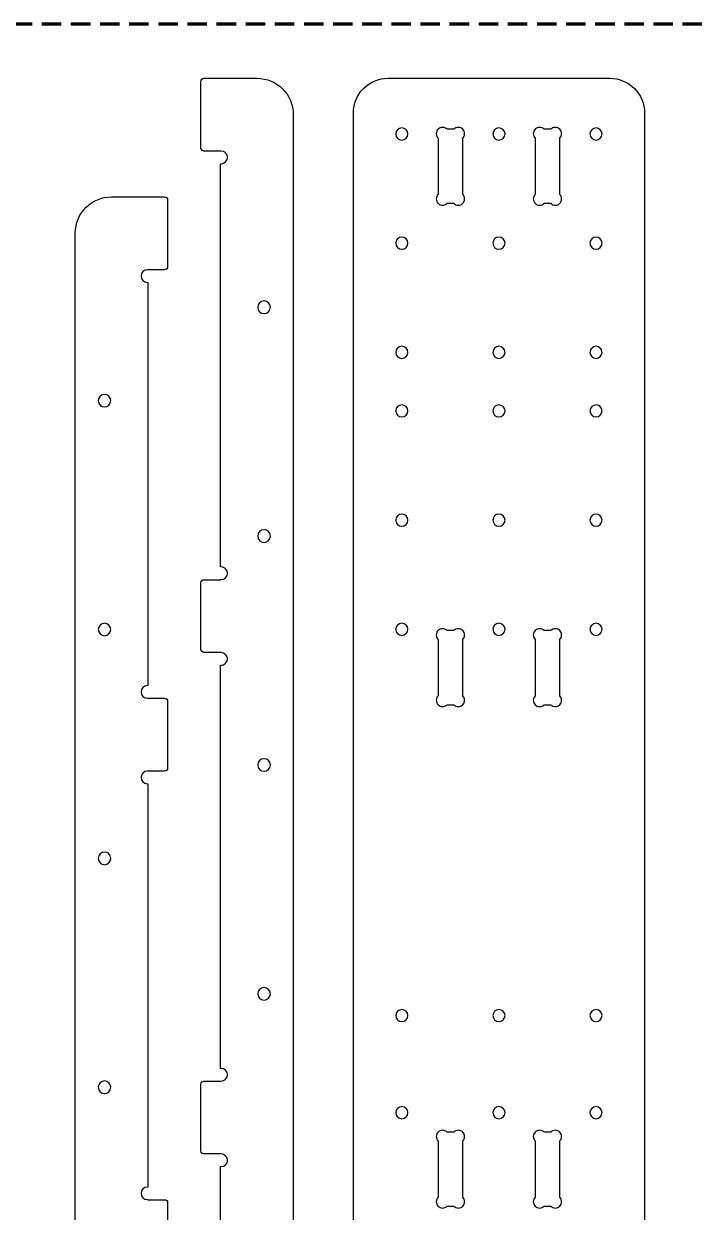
# Model space of a CAD drawing. Header units: inches. Extents: x 96.7 to 192.7, y 150 to 198.
# Drawn here: x 137.17 to 150.99, y 173.46 to 197.96 of the extents above; entities that cross this region are included whole.
import ezdxf

# ---------------------------------------------------------------- set-up
doc = ezdxf.new("R2010")
doc.units = ezdxf.units.IN
doc.header["$MEASUREMENT"] = 0
doc.linetypes.add('AI-Linetype-1', pattern=[0.6, 0.4, -0.2])
doc.layers.add('Layer 1', color=7, linetype='Continuous')

msp = doc.modelspace()

# ---------------------------------------------------------------- linework, layer by layer
at = {"layer": 'Layer 1', "color": 1, "linetype": 'AI-Linetype-1', "lineweight": 120}
msp.add_lwpolyline([(96.747, 197.955), (192.745, 197.955), (192.745, 149.957), (96.747, 149.957), (96.747, 197.955)], dxfattribs=at)
at = {"layer": 'Layer 1', "color": 7, "lineweight": 25}
for points, knots in [([(140.886, 196.832), (140.851, 196.832), (140.823, 196.804), (140.823, 196.77), (140.823, 196.77), (140.823, 195.395), (140.823, 195.395), (140.823, 195.36), (140.851, 195.332), (140.886, 195.332), (140.886, 195.332), (141.228, 195.332), (141.228, 195.332), (141.228, 195.332), (141.228, 195.331), (141.228, 195.331), (141.228, 195.331), (141.241, 195.331), (141.241, 195.331), (141.313, 195.331), (141.371, 195.273), (141.371, 195.201), (141.371, 195.129), (141.313, 195.071), (141.241, 195.071), (141.241, 195.071), (141.228, 195.071), (141.228, 195.071), (141.228, 195.071), (141.228, 186.761), (141.228, 186.761), (141.228, 186.761), (141.241, 186.761), (141.241, 186.761), (141.313, 186.761), (141.371, 186.703), (141.371, 186.631), (141.371, 186.559), (141.313, 186.501), (141.241, 186.501), (141.241, 186.501), (141.228, 186.501), (141.228, 186.501), (141.228, 186.501), (141.228, 186.499), (141.228, 186.499), (141.228, 186.499), (140.886, 186.499), (140.886, 186.499), (140.851, 186.499), (140.823, 186.472), (140.823, 186.437), (140.823, 186.437), (140.823, 185.062), (140.823, 185.062), (140.823, 185.027), (140.851, 184.999), (140.886, 184.999), (140.886, 184.999), (141.228, 184.999), (141.228, 184.999), (141.228, 184.999), (141.228, 184.998), (141.228, 184.998), (141.228, 184.998), (141.241, 184.998), (141.241, 184.998), (141.313, 184.998), (141.371, 184.94), (141.371, 184.868), (141.371, 184.796), (141.313, 184.738), (141.241, 184.738), (141.241, 184.738), (141.228, 184.738), (141.228, 184.738), (141.228, 184.738), (141.228, 176.428), (141.228, 176.428), (141.228, 176.428), (141.241, 176.428), (141.241, 176.428), (141.313, 176.428), (141.371, 176.37), (141.371, 176.298), (141.371, 176.226), (141.313, 176.168), (141.241, 176.168), (141.241, 176.168), (141.228, 176.168), (141.228, 176.168), (141.228, 176.168), (141.228, 176.167), (141.228, 176.167), (141.228, 176.167), (140.886, 176.167), (140.886, 176.167), (140.851, 176.167), (140.823, 176.139), (140.823, 176.104), (140.823, 176.104), (140.823, 174.729), (140.823, 174.729), (140.823, 174.695), (140.851, 174.667), (140.886, 174.667), (140.886, 174.667), (141.228, 174.667), (141.228, 174.667), (141.228, 174.667), (141.228, 174.665), (141.228, 174.665), (141.228, 174.665), (141.241, 174.665), (141.241, 174.665), (141.313, 174.665), (141.371, 174.607), (141.371, 174.535), (141.371, 174.463), (141.313, 174.405), (141.241, 174.405), (141.241, 174.405), (141.228, 174.405), (141.228, 174.405), (141.228, 174.405), (141.228, 166.095), (141.228, 166.095), (141.228, 166.095), (141.241, 166.095), (141.241, 166.095), (141.313, 166.095), (141.371, 166.037), (141.371, 165.965), (141.371, 165.893), (141.313, 165.835), (141.241, 165.835), (141.241, 165.835), (141.228, 165.835), (141.228, 165.835), (141.228, 165.835), (141.228, 165.834), (141.228, 165.834), (141.228, 165.834), (140.886, 165.834), (140.886, 165.834), (140.851, 165.834), (140.823, 165.806), (140.823, 165.771), (140.823, 165.771), (140.823, 164.396), (140.823, 164.396), (140.823, 164.362), (140.851, 164.334), (140.886, 164.334), (140.886, 164.334), (141.977, 164.334), (141.977, 164.334), (142.392, 164.334), (142.726, 164.668), (142.726, 165.083), (142.726, 165.083), (142.726, 196.083), (142.726, 196.083), (142.726, 196.498), (142.392, 196.832), (141.977, 196.832), (141.977, 196.832), (140.886, 196.832), (140.886, 196.832)], [0, 0, 0, 0, 1, 1, 1, 2, 2, 2, 3, 3, 3, 4, 4, 4, 5, 5, 5, 6, 6, 6, 7, 7, 7, 8, 8, 8, 9, 9, 9, 10, 10, 10, 11, 11, 11, 12, 12, 12, 13, 13, 13, 14, 14, 14, 15, 15, 15, 16, 16, 16, 17, 17, 17, 18, 18, 18, 19, 19, 19, 20, 20, 20, 21, 21, 21, 22, 22, 22, 23, 23, 23, 24, 24, 24, 25, 25, 25, 26, 26, 26, 27, 27, 27, 28, 28, 28, 29, 29, 29, 30, 30, 30, 31, 31, 31, 32, 32, 32, 33, 33, 33, 34, 34, 34, 35, 35, 35, 36, 36, 36, 37, 37, 37, 38, 38, 38, 39, 39, 39, 40, 40, 40, 41, 41, 41, 42, 42, 42, 43, 43, 43, 44, 44, 44, 45, 45, 45, 46, 46, 46, 47, 47, 47, 48, 48, 48, 49, 49, 49, 50, 50, 50, 51, 51, 51, 52, 52, 52, 53, 53, 53, 54, 54, 54, 55, 55, 55, 56, 56, 56, 56]), ([(144.682, 196.832), (144.284, 196.832), (143.964, 196.512), (143.964, 196.114), (143.964, 196.114), (143.964, 162.925), (143.964, 162.925), (143.964, 162.528), (144.284, 162.207), (144.682, 162.207), (144.682, 162.207), (149.245, 162.207), (149.245, 162.207), (149.642, 162.207), (149.963, 162.528), (149.963, 162.925), (149.963, 162.925), (149.963, 196.114), (149.963, 196.114), (149.963, 196.512), (149.642, 196.832), (149.245, 196.832), (149.245, 196.832), (144.682, 196.832), (144.682, 196.832)], [0, 0, 0, 0, 1, 1, 1, 2, 2, 2, 3, 3, 3, 4, 4, 4, 5, 5, 5, 6, 6, 6, 7, 7, 7, 8, 8, 8, 8]), ([(144.964, 195.809), (145.033, 195.809), (145.089, 195.753), (145.089, 195.684), (145.089, 195.615), (145.033, 195.559), (144.964, 195.559), (144.895, 195.559), (144.839, 195.615), (144.839, 195.684), (144.839, 195.753), (144.895, 195.809), (144.964, 195.809)], [0, 0, 0, 0, 1, 1, 1, 2, 2, 2, 3, 3, 3, 4, 4, 4, 4]), ([(145.801, 195.821), (145.837, 195.821), (145.869, 195.807), (145.893, 195.784), (145.893, 195.784), (146.034, 195.784), (146.034, 195.784), (146.058, 195.807), (146.09, 195.821), (146.126, 195.821), (146.161, 195.821), (146.193, 195.807), (146.217, 195.784), (146.217, 195.784), (146.218, 195.784), (146.218, 195.784), (146.218, 195.784), (146.218, 195.783), (146.218, 195.783), (146.241, 195.759), (146.256, 195.727), (146.256, 195.691), (146.256, 195.655), (146.241, 195.622), (146.218, 195.599), (146.218, 195.599), (146.218, 194.44), (146.218, 194.44), (146.241, 194.416), (146.256, 194.384), (146.256, 194.348), (146.256, 194.311), (146.241, 194.279), (146.218, 194.256), (146.218, 194.256), (146.218, 194.255), (146.218, 194.255), (146.218, 194.255), (146.217, 194.255), (146.217, 194.255), (146.193, 194.232), (146.161, 194.217), (146.126, 194.217), (146.09, 194.217), (146.058, 194.232), (146.034, 194.255), (146.034, 194.255), (145.893, 194.255), (145.893, 194.255), (145.869, 194.232), (145.837, 194.217), (145.801, 194.217), (145.766, 194.217), (145.733, 194.232), (145.71, 194.255), (145.71, 194.255), (145.709, 194.255), (145.709, 194.255), (145.709, 194.255), (145.709, 194.256), (145.709, 194.256), (145.686, 194.279), (145.671, 194.311), (145.671, 194.348), (145.671, 194.384), (145.686, 194.416), (145.709, 194.44), (145.709, 194.44), (145.709, 195.599), (145.709, 195.599), (145.686, 195.622), (145.671, 195.655), (145.671, 195.691), (145.671, 195.727), (145.686, 195.759), (145.709, 195.783), (145.709, 195.783), (145.709, 195.784), (145.709, 195.784), (145.709, 195.784), (145.71, 195.784), (145.71, 195.784), (145.733, 195.807), (145.766, 195.821), (145.801, 195.821)], [0, 0, 0, 0, 1, 1, 1, 2, 2, 2, 3, 3, 3, 4, 4, 4, 5, 5, 5, 6, 6, 6, 7, 7, 7, 8, 8, 8, 9, 9, 9, 10, 10, 10, 11, 11, 11, 12, 12, 12, 13, 13, 13, 14, 14, 14, 15, 15, 15, 16, 16, 16, 17, 17, 17, 18, 18, 18, 19, 19, 19, 20, 20, 20, 21, 21, 21, 22, 22, 22, 23, 23, 23, 24, 24, 24, 25, 25, 25, 26, 26, 26, 27, 27, 27, 28, 28, 28, 28]), ([(146.963, 195.809), (147.032, 195.809), (147.088, 195.753), (147.088, 195.684), (147.088, 195.615), (147.032, 195.559), (146.963, 195.559), (146.894, 195.559), (146.838, 195.615), (146.838, 195.684), (146.838, 195.753), (146.894, 195.809), (146.963, 195.809)], [0, 0, 0, 0, 1, 1, 1, 2, 2, 2, 3, 3, 3, 4, 4, 4, 4]), ([(147.801, 195.821), (147.836, 195.821), (147.868, 195.807), (147.892, 195.784), (147.892, 195.784), (148.034, 195.784), (148.034, 195.784), (148.057, 195.807), (148.089, 195.821), (148.125, 195.821), (148.161, 195.821), (148.193, 195.807), (148.216, 195.784), (148.216, 195.784), (148.217, 195.784), (148.217, 195.784), (148.217, 195.784), (148.217, 195.783), (148.217, 195.783), (148.24, 195.759), (148.255, 195.727), (148.255, 195.691), (148.255, 195.655), (148.24, 195.622), (148.217, 195.599), (148.217, 195.599), (148.217, 194.44), (148.217, 194.44), (148.24, 194.416), (148.255, 194.384), (148.255, 194.348), (148.255, 194.311), (148.24, 194.279), (148.217, 194.256), (148.217, 194.256), (148.217, 194.255), (148.217, 194.255), (148.217, 194.255), (148.216, 194.255), (148.216, 194.255), (148.193, 194.232), (148.161, 194.217), (148.125, 194.217), (148.089, 194.217), (148.057, 194.232), (148.034, 194.255), (148.034, 194.255), (147.892, 194.255), (147.892, 194.255), (147.868, 194.232), (147.836, 194.217), (147.801, 194.217), (147.765, 194.217), (147.733, 194.232), (147.709, 194.255), (147.709, 194.255), (147.709, 194.255), (147.709, 194.255), (147.709, 194.255), (147.709, 194.256), (147.709, 194.256), (147.685, 194.279), (147.671, 194.311), (147.671, 194.348), (147.671, 194.384), (147.685, 194.416), (147.709, 194.44), (147.709, 194.44), (147.709, 195.599), (147.709, 195.599), (147.685, 195.622), (147.671, 195.655), (147.671, 195.691), (147.671, 195.727), (147.685, 195.759), (147.709, 195.783), (147.709, 195.783), (147.709, 195.784), (147.709, 195.784), (147.709, 195.784), (147.709, 195.784), (147.709, 195.784), (147.733, 195.807), (147.765, 195.821), (147.801, 195.821)], [0, 0, 0, 0, 1, 1, 1, 2, 2, 2, 3, 3, 3, 4, 4, 4, 5, 5, 5, 6, 6, 6, 7, 7, 7, 8, 8, 8, 9, 9, 9, 10, 10, 10, 11, 11, 11, 12, 12, 12, 13, 13, 13, 14, 14, 14, 15, 15, 15, 16, 16, 16, 17, 17, 17, 18, 18, 18, 19, 19, 19, 20, 20, 20, 21, 21, 21, 22, 22, 22, 23, 23, 23, 24, 24, 24, 25, 25, 25, 26, 26, 26, 27, 27, 27, 28, 28, 28, 28]), ([(148.963, 195.809), (149.032, 195.809), (149.088, 195.753), (149.088, 195.684), (149.088, 195.615), (149.032, 195.559), (148.963, 195.559), (148.894, 195.559), (148.838, 195.615), (148.838, 195.684), (148.838, 195.753), (148.894, 195.809), (148.963, 195.809)], [0, 0, 0, 0, 1, 1, 1, 2, 2, 2, 3, 3, 3, 4, 4, 4, 4]), ([(140.075, 161.889), (140.11, 161.889), (140.138, 161.917), (140.138, 161.952), (140.138, 161.952), (140.138, 163.327), (140.138, 163.327), (140.138, 163.361), (140.11, 163.389), (140.075, 163.389), (140.075, 163.389), (139.733, 163.389), (139.733, 163.389), (139.733, 163.389), (139.733, 163.391), (139.733, 163.391), (139.733, 163.391), (139.72, 163.391), (139.72, 163.391), (139.648, 163.391), (139.59, 163.449), (139.59, 163.521), (139.59, 163.593), (139.648, 163.651), (139.72, 163.651), (139.72, 163.651), (139.733, 163.651), (139.733, 163.651), (139.733, 163.651), (139.733, 171.961), (139.733, 171.961), (139.733, 171.961), (139.72, 171.961), (139.72, 171.961), (139.648, 171.961), (139.59, 172.019), (139.59, 172.091), (139.59, 172.163), (139.648, 172.221), (139.72, 172.221), (139.72, 172.221), (139.733, 172.221), (139.733, 172.221), (139.733, 172.221), (139.733, 172.222), (139.733, 172.222), (139.733, 172.222), (140.075, 172.222), (140.075, 172.222), (140.11, 172.222), (140.138, 172.25), (140.138, 172.285), (140.138, 172.285), (140.138, 173.66), (140.138, 173.66), (140.138, 173.694), (140.11, 173.722), (140.075, 173.722), (140.075, 173.722), (139.733, 173.722), (139.733, 173.722), (139.733, 173.722), (139.733, 173.724), (139.733, 173.724), (139.733, 173.724), (139.72, 173.724), (139.72, 173.724), (139.648, 173.724), (139.59, 173.782), (139.59, 173.854), (139.59, 173.926), (139.648, 173.983), (139.72, 173.983), (139.72, 173.983), (139.733, 173.983), (139.733, 173.983), (139.733, 173.983), (139.733, 182.293), (139.733, 182.293), (139.733, 182.293), (139.72, 182.293), (139.72, 182.293), (139.648, 182.293), (139.59, 182.352), (139.59, 182.424), (139.59, 182.496), (139.648, 182.554), (139.72, 182.554), (139.72, 182.554), (139.733, 182.554), (139.733, 182.554), (139.733, 182.554), (139.733, 182.555), (139.733, 182.555), (139.733, 182.555), (140.075, 182.555), (140.075, 182.555), (140.11, 182.555), (140.138, 182.583), (140.138, 182.617), (140.138, 182.617), (140.138, 183.992), (140.138, 183.992), (140.138, 184.027), (140.11, 184.055), (140.075, 184.055), (140.075, 184.055), (139.733, 184.055), (139.733, 184.055), (139.733, 184.055), (139.733, 184.056), (139.733, 184.056), (139.733, 184.056), (139.72, 184.056), (139.72, 184.056), (139.648, 184.056), (139.59, 184.115), (139.59, 184.187), (139.59, 184.259), (139.648, 184.316), (139.72, 184.316), (139.72, 184.316), (139.733, 184.316), (139.733, 184.316), (139.733, 184.316), (139.733, 192.626), (139.733, 192.626), (139.733, 192.626), (139.72, 192.626), (139.72, 192.626), (139.648, 192.626), (139.59, 192.685), (139.59, 192.757), (139.59, 192.829), (139.648, 192.887), (139.72, 192.887), (139.72, 192.887), (139.733, 192.887), (139.733, 192.887), (139.733, 192.887), (139.733, 192.888), (139.733, 192.888), (139.733, 192.888), (140.075, 192.888), (140.075, 192.888), (140.11, 192.888), (140.138, 192.916), (140.138, 192.95), (140.138, 192.95), (140.138, 194.325), (140.138, 194.325), (140.138, 194.36), (140.11, 194.388), (140.075, 194.388), (140.075, 194.388), (138.984, 194.388), (138.984, 194.388), (138.569, 194.388), (138.235, 194.054), (138.235, 193.639), (138.235, 193.639), (138.235, 162.638), (138.235, 162.638), (138.235, 162.223), (138.569, 161.889), (138.984, 161.889), (138.984, 161.889), (140.075, 161.889), (140.075, 161.889)], [0, 0, 0, 0, 1, 1, 1, 2, 2, 2, 3, 3, 3, 4, 4, 4, 5, 5, 5, 6, 6, 6, 7, 7, 7, 8, 8, 8, 9, 9, 9, 10, 10, 10, 11, 11, 11, 12, 12, 12, 13, 13, 13, 14, 14, 14, 15, 15, 15, 16, 16, 16, 17, 17, 17, 18, 18, 18, 19, 19, 19, 20, 20, 20, 21, 21, 21, 22, 22, 22, 23, 23, 23, 24, 24, 24, 25, 25, 25, 26, 26, 26, 27, 27, 27, 28, 28, 28, 29, 29, 29, 30, 30, 30, 31, 31, 31, 32, 32, 32, 33, 33, 33, 34, 34, 34, 35, 35, 35, 36, 36, 36, 37, 37, 37, 38, 38, 38, 39, 39, 39, 40, 40, 40, 41, 41, 41, 42, 42, 42, 43, 43, 43, 44, 44, 44, 45, 45, 45, 46, 46, 46, 47, 47, 47, 48, 48, 48, 49, 49, 49, 50, 50, 50, 51, 51, 51, 52, 52, 52, 53, 53, 53, 54, 54, 54, 55, 55, 55, 56, 56, 56, 56]), ([(144.964, 193.559), (145.033, 193.559), (145.089, 193.503), (145.089, 193.434), (145.089, 193.365), (145.033, 193.309), (144.964, 193.309), (144.895, 193.309), (144.839, 193.365), (144.839, 193.434), (144.839, 193.503), (144.895, 193.559), (144.964, 193.559)], [0, 0, 0, 0, 1, 1, 1, 2, 2, 2, 3, 3, 3, 4, 4, 4, 4]), ([(146.963, 193.559), (147.032, 193.559), (147.088, 193.503), (147.088, 193.434), (147.088, 193.365), (147.032, 193.309), (146.963, 193.309), (146.894, 193.309), (146.838, 193.365), (146.838, 193.434), (146.838, 193.503), (146.894, 193.559), (146.963, 193.559)], [0, 0, 0, 0, 1, 1, 1, 2, 2, 2, 3, 3, 3, 4, 4, 4, 4]), ([(148.963, 193.559), (149.032, 193.559), (149.088, 193.503), (149.088, 193.434), (149.088, 193.365), (149.032, 193.309), (148.963, 193.309), (148.894, 193.309), (148.838, 193.365), (148.838, 193.434), (148.838, 193.503), (148.894, 193.559), (148.963, 193.559)], [0, 0, 0, 0, 1, 1, 1, 2, 2, 2, 3, 3, 3, 4, 4, 4, 4]), ([(142.125, 192.243), (142.196, 192.243), (142.254, 192.185), (142.254, 192.114), (142.254, 192.042), (142.196, 191.984), (142.125, 191.984), (142.053, 191.984), (141.996, 192.042), (141.996, 192.114), (141.996, 192.185), (142.053, 192.243), (142.125, 192.243)], [0, 0, 0, 0, 1, 1, 1, 2, 2, 2, 3, 3, 3, 4, 4, 4, 4]), ([(144.964, 191.309), (145.033, 191.309), (145.089, 191.253), (145.089, 191.184), (145.089, 191.115), (145.033, 191.059), (144.964, 191.059), (144.895, 191.059), (144.839, 191.115), (144.839, 191.184), (144.839, 191.253), (144.895, 191.309), (144.964, 191.309)], [0, 0, 0, 0, 1, 1, 1, 2, 2, 2, 3, 3, 3, 4, 4, 4, 4]), ([(146.963, 191.309), (147.032, 191.309), (147.088, 191.253), (147.088, 191.184), (147.088, 191.115), (147.032, 191.059), (146.963, 191.059), (146.894, 191.059), (146.838, 191.115), (146.838, 191.184), (146.838, 191.253), (146.894, 191.309), (146.963, 191.309)], [0, 0, 0, 0, 1, 1, 1, 2, 2, 2, 3, 3, 3, 4, 4, 4, 4]), ([(148.963, 191.309), (149.032, 191.309), (149.088, 191.253), (149.088, 191.184), (149.088, 191.115), (149.032, 191.059), (148.963, 191.059), (148.894, 191.059), (148.838, 191.115), (148.838, 191.184), (148.838, 191.253), (148.894, 191.309), (148.963, 191.309)], [0, 0, 0, 0, 1, 1, 1, 2, 2, 2, 3, 3, 3, 4, 4, 4, 4]), ([(138.836, 190.059), (138.765, 190.059), (138.707, 190.118), (138.707, 190.189), (138.707, 190.26), (138.765, 190.318), (138.836, 190.318), (138.908, 190.318), (138.966, 190.26), (138.966, 190.189), (138.966, 190.118), (138.908, 190.059), (138.836, 190.059)], [0, 0, 0, 0, 1, 1, 1, 2, 2, 2, 3, 3, 3, 4, 4, 4, 4]), ([(144.964, 190.102), (145.033, 190.102), (145.089, 190.046), (145.089, 189.977), (145.089, 189.908), (145.033, 189.852), (144.964, 189.852), (144.895, 189.852), (144.839, 189.908), (144.839, 189.977), (144.839, 190.046), (144.895, 190.102), (144.964, 190.102)], [0, 0, 0, 0, 1, 1, 1, 2, 2, 2, 3, 3, 3, 4, 4, 4, 4]), ([(146.963, 190.102), (147.032, 190.102), (147.088, 190.046), (147.088, 189.977), (147.088, 189.908), (147.032, 189.852), (146.963, 189.852), (146.894, 189.852), (146.838, 189.908), (146.838, 189.977), (146.838, 190.046), (146.894, 190.102), (146.963, 190.102)], [0, 0, 0, 0, 1, 1, 1, 2, 2, 2, 3, 3, 3, 4, 4, 4, 4]), ([(148.963, 190.102), (149.032, 190.102), (149.088, 190.046), (149.088, 189.977), (149.088, 189.908), (149.032, 189.852), (148.963, 189.852), (148.894, 189.852), (148.838, 189.908), (148.838, 189.977), (148.838, 190.046), (148.894, 190.102), (148.963, 190.102)], [0, 0, 0, 0, 1, 1, 1, 2, 2, 2, 3, 3, 3, 4, 4, 4, 4]), ([(144.964, 187.852), (145.033, 187.852), (145.089, 187.796), (145.089, 187.727), (145.089, 187.658), (145.033, 187.602), (144.964, 187.602), (144.895, 187.602), (144.839, 187.658), (144.839, 187.727), (144.839, 187.796), (144.895, 187.852), (144.964, 187.852)], [0, 0, 0, 0, 1, 1, 1, 2, 2, 2, 3, 3, 3, 4, 4, 4, 4]), ([(146.963, 187.852), (147.032, 187.852), (147.088, 187.796), (147.088, 187.727), (147.088, 187.658), (147.032, 187.602), (146.963, 187.602), (146.894, 187.602), (146.838, 187.658), (146.838, 187.727), (146.838, 187.796), (146.894, 187.852), (146.963, 187.852)], [0, 0, 0, 0, 1, 1, 1, 2, 2, 2, 3, 3, 3, 4, 4, 4, 4]), ([(148.963, 187.852), (149.032, 187.852), (149.088, 187.796), (149.088, 187.727), (149.088, 187.658), (149.032, 187.602), (148.963, 187.602), (148.894, 187.602), (148.838, 187.658), (148.838, 187.727), (148.838, 187.796), (148.894, 187.852), (148.963, 187.852)], [0, 0, 0, 0, 1, 1, 1, 2, 2, 2, 3, 3, 3, 4, 4, 4, 4]), ([(142.125, 187.527), (142.196, 187.527), (142.254, 187.469), (142.254, 187.398), (142.254, 187.326), (142.196, 187.268), (142.125, 187.268), (142.053, 187.268), (141.996, 187.326), (141.996, 187.398), (141.996, 187.469), (142.053, 187.527), (142.125, 187.527)], [0, 0, 0, 0, 1, 1, 1, 2, 2, 2, 3, 3, 3, 4, 4, 4, 4]), ([(138.836, 185.343), (138.765, 185.343), (138.707, 185.401), (138.707, 185.473), (138.707, 185.544), (138.765, 185.602), (138.836, 185.602), (138.908, 185.602), (138.966, 185.544), (138.966, 185.473), (138.966, 185.401), (138.908, 185.343), (138.836, 185.343)], [0, 0, 0, 0, 1, 1, 1, 2, 2, 2, 3, 3, 3, 4, 4, 4, 4]), ([(144.964, 185.602), (145.033, 185.602), (145.089, 185.546), (145.089, 185.477), (145.089, 185.408), (145.033, 185.352), (144.964, 185.352), (144.895, 185.352), (144.839, 185.408), (144.839, 185.477), (144.839, 185.546), (144.895, 185.602), (144.964, 185.602)], [0, 0, 0, 0, 1, 1, 1, 2, 2, 2, 3, 3, 3, 4, 4, 4, 4]), ([(145.801, 185.488), (145.837, 185.488), (145.869, 185.474), (145.893, 185.451), (145.893, 185.451), (146.034, 185.451), (146.034, 185.451), (146.058, 185.474), (146.09, 185.488), (146.126, 185.488), (146.161, 185.488), (146.193, 185.474), (146.217, 185.451), (146.217, 185.451), (146.218, 185.451), (146.218, 185.451), (146.218, 185.451), (146.218, 185.45), (146.218, 185.45), (146.241, 185.426), (146.256, 185.394), (146.256, 185.358), (146.256, 185.322), (146.241, 185.289), (146.218, 185.266), (146.218, 185.266), (146.218, 184.107), (146.218, 184.107), (146.241, 184.083), (146.256, 184.051), (146.256, 184.015), (146.256, 183.979), (146.241, 183.946), (146.218, 183.922), (146.218, 183.922), (146.218, 183.922), (146.218, 183.922), (146.218, 183.922), (146.217, 183.922), (146.217, 183.922), (146.193, 183.899), (146.161, 183.884), (146.126, 183.884), (146.09, 183.884), (146.058, 183.899), (146.034, 183.922), (146.034, 183.922), (145.893, 183.922), (145.893, 183.922), (145.869, 183.899), (145.837, 183.884), (145.801, 183.884), (145.766, 183.884), (145.733, 183.899), (145.71, 183.922), (145.71, 183.922), (145.709, 183.922), (145.709, 183.922), (145.709, 183.922), (145.709, 183.922), (145.709, 183.922), (145.686, 183.946), (145.671, 183.979), (145.671, 184.015), (145.671, 184.051), (145.686, 184.083), (145.709, 184.107), (145.709, 184.107), (145.709, 185.266), (145.709, 185.266), (145.686, 185.289), (145.671, 185.322), (145.671, 185.358), (145.671, 185.394), (145.686, 185.426), (145.709, 185.45), (145.709, 185.45), (145.709, 185.451), (145.709, 185.451), (145.709, 185.451), (145.71, 185.451), (145.71, 185.451), (145.733, 185.474), (145.766, 185.488), (145.801, 185.488)], [0, 0, 0, 0, 1, 1, 1, 2, 2, 2, 3, 3, 3, 4, 4, 4, 5, 5, 5, 6, 6, 6, 7, 7, 7, 8, 8, 8, 9, 9, 9, 10, 10, 10, 11, 11, 11, 12, 12, 12, 13, 13, 13, 14, 14, 14, 15, 15, 15, 16, 16, 16, 17, 17, 17, 18, 18, 18, 19, 19, 19, 20, 20, 20, 21, 21, 21, 22, 22, 22, 23, 23, 23, 24, 24, 24, 25, 25, 25, 26, 26, 26, 27, 27, 27, 28, 28, 28, 28]), ([(146.963, 185.602), (147.032, 185.602), (147.088, 185.546), (147.088, 185.477), (147.088, 185.408), (147.032, 185.352), (146.963, 185.352), (146.894, 185.352), (146.838, 185.408), (146.838, 185.477), (146.838, 185.546), (146.894, 185.602), (146.963, 185.602)], [0, 0, 0, 0, 1, 1, 1, 2, 2, 2, 3, 3, 3, 4, 4, 4, 4]), ([(147.801, 185.488), (147.836, 185.488), (147.868, 185.474), (147.892, 185.451), (147.892, 185.451), (148.034, 185.451), (148.034, 185.451), (148.057, 185.474), (148.089, 185.488), (148.125, 185.488), (148.161, 185.488), (148.193, 185.474), (148.216, 185.451), (148.216, 185.451), (148.217, 185.451), (148.217, 185.451), (148.217, 185.451), (148.217, 185.45), (148.217, 185.45), (148.24, 185.426), (148.255, 185.394), (148.255, 185.358), (148.255, 185.322), (148.24, 185.289), (148.217, 185.266), (148.217, 185.266), (148.217, 184.107), (148.217, 184.107), (148.24, 184.083), (148.255, 184.051), (148.255, 184.015), (148.255, 183.979), (148.24, 183.946), (148.217, 183.922), (148.217, 183.922), (148.217, 183.922), (148.217, 183.922), (148.217, 183.922), (148.216, 183.922), (148.216, 183.922), (148.193, 183.899), (148.161, 183.884), (148.125, 183.884), (148.089, 183.884), (148.057, 183.899), (148.034, 183.922), (148.034, 183.922), (147.892, 183.922), (147.892, 183.922), (147.868, 183.899), (147.836, 183.884), (147.801, 183.884), (147.765, 183.884), (147.733, 183.899), (147.709, 183.922), (147.709, 183.922), (147.709, 183.922), (147.709, 183.922), (147.709, 183.922), (147.709, 183.922), (147.709, 183.922), (147.685, 183.946), (147.671, 183.979), (147.671, 184.015), (147.671, 184.051), (147.685, 184.083), (147.709, 184.107), (147.709, 184.107), (147.709, 185.266), (147.709, 185.266), (147.685, 185.289), (147.671, 185.322), (147.671, 185.358), (147.671, 185.394), (147.685, 185.426), (147.709, 185.45), (147.709, 185.45), (147.709, 185.451), (147.709, 185.451), (147.709, 185.451), (147.709, 185.451), (147.709, 185.451), (147.733, 185.474), (147.765, 185.488), (147.801, 185.488)], [0, 0, 0, 0, 1, 1, 1, 2, 2, 2, 3, 3, 3, 4, 4, 4, 5, 5, 5, 6, 6, 6, 7, 7, 7, 8, 8, 8, 9, 9, 9, 10, 10, 10, 11, 11, 11, 12, 12, 12, 13, 13, 13, 14, 14, 14, 15, 15, 15, 16, 16, 16, 17, 17, 17, 18, 18, 18, 19, 19, 19, 20, 20, 20, 21, 21, 21, 22, 22, 22, 23, 23, 23, 24, 24, 24, 25, 25, 25, 26, 26, 26, 27, 27, 27, 28, 28, 28, 28]), ([(148.963, 185.602), (149.032, 185.602), (149.088, 185.546), (149.088, 185.477), (149.088, 185.408), (149.032, 185.352), (148.963, 185.352), (148.894, 185.352), (148.838, 185.408), (148.838, 185.477), (148.838, 185.546), (148.894, 185.602), (148.963, 185.602)], [0, 0, 0, 0, 1, 1, 1, 2, 2, 2, 3, 3, 3, 4, 4, 4, 4]), ([(142.125, 182.811), (142.196, 182.811), (142.254, 182.753), (142.254, 182.681), (142.254, 182.61), (142.196, 182.552), (142.125, 182.552), (142.053, 182.552), (141.996, 182.61), (141.996, 182.681), (141.996, 182.753), (142.053, 182.811), (142.125, 182.811)], [0, 0, 0, 0, 1, 1, 1, 2, 2, 2, 3, 3, 3, 4, 4, 4, 4]), ([(138.836, 180.627), (138.765, 180.627), (138.707, 180.685), (138.707, 180.757), (138.707, 180.828), (138.765, 180.886), (138.836, 180.886), (138.908, 180.886), (138.966, 180.828), (138.966, 180.757), (138.966, 180.685), (138.908, 180.627), (138.836, 180.627)], [0, 0, 0, 0, 1, 1, 1, 2, 2, 2, 3, 3, 3, 4, 4, 4, 4]), ([(142.125, 178.095), (142.196, 178.095), (142.254, 178.036), (142.254, 177.965), (142.254, 177.894), (142.196, 177.836), (142.125, 177.836), (142.053, 177.836), (141.996, 177.894), (141.996, 177.965), (141.996, 178.036), (142.053, 178.095), (142.125, 178.095)], [0, 0, 0, 0, 1, 1, 1, 2, 2, 2, 3, 3, 3, 4, 4, 4, 4]), ([(144.963, 177.642), (145.032, 177.642), (145.088, 177.586), (145.088, 177.517), (145.088, 177.448), (145.032, 177.392), (144.963, 177.392), (144.894, 177.392), (144.838, 177.448), (144.838, 177.517), (144.838, 177.586), (144.894, 177.642), (144.963, 177.642)], [0, 0, 0, 0, 1, 1, 1, 2, 2, 2, 3, 3, 3, 4, 4, 4, 4]), ([(146.963, 177.642), (147.032, 177.642), (147.088, 177.586), (147.088, 177.517), (147.088, 177.448), (147.032, 177.392), (146.963, 177.392), (146.894, 177.392), (146.838, 177.448), (146.838, 177.517), (146.838, 177.586), (146.894, 177.642), (146.963, 177.642)], [0, 0, 0, 0, 1, 1, 1, 2, 2, 2, 3, 3, 3, 4, 4, 4, 4]), ([(148.963, 177.642), (149.032, 177.642), (149.088, 177.586), (149.088, 177.517), (149.088, 177.448), (149.032, 177.392), (148.963, 177.392), (148.894, 177.392), (148.838, 177.448), (148.838, 177.517), (148.838, 177.586), (148.894, 177.642), (148.963, 177.642)], [0, 0, 0, 0, 1, 1, 1, 2, 2, 2, 3, 3, 3, 4, 4, 4, 4]), ([(138.836, 175.911), (138.765, 175.911), (138.707, 175.969), (138.707, 176.04), (138.707, 176.112), (138.765, 176.17), (138.836, 176.17), (138.908, 176.17), (138.966, 176.112), (138.966, 176.04), (138.966, 175.969), (138.908, 175.911), (138.836, 175.911)], [0, 0, 0, 0, 1, 1, 1, 2, 2, 2, 3, 3, 3, 4, 4, 4, 4]), ([(144.963, 175.642), (145.032, 175.642), (145.088, 175.586), (145.088, 175.517), (145.088, 175.448), (145.032, 175.392), (144.963, 175.392), (144.894, 175.392), (144.838, 175.448), (144.838, 175.517), (144.838, 175.586), (144.894, 175.642), (144.963, 175.642)], [0, 0, 0, 0, 1, 1, 1, 2, 2, 2, 3, 3, 3, 4, 4, 4, 4]), ([(146.963, 175.642), (147.032, 175.642), (147.088, 175.586), (147.088, 175.517), (147.088, 175.448), (147.032, 175.392), (146.963, 175.392), (146.894, 175.392), (146.838, 175.448), (146.838, 175.517), (146.838, 175.586), (146.894, 175.642), (146.963, 175.642)], [0, 0, 0, 0, 1, 1, 1, 2, 2, 2, 3, 3, 3, 4, 4, 4, 4]), ([(148.963, 175.642), (149.032, 175.642), (149.088, 175.586), (149.088, 175.517), (149.088, 175.448), (149.032, 175.392), (148.963, 175.392), (148.894, 175.392), (148.838, 175.448), (148.838, 175.517), (148.838, 175.586), (148.894, 175.642), (148.963, 175.642)], [0, 0, 0, 0, 1, 1, 1, 2, 2, 2, 3, 3, 3, 4, 4, 4, 4]), ([(145.801, 175.155), (145.837, 175.155), (145.869, 175.141), (145.893, 175.118), (145.893, 175.118), (146.034, 175.118), (146.034, 175.118), (146.058, 175.141), (146.09, 175.155), (146.126, 175.155), (146.161, 175.155), (146.193, 175.141), (146.217, 175.118), (146.217, 175.118), (146.218, 175.118), (146.218, 175.118), (146.218, 175.118), (146.218, 175.117), (146.218, 175.117), (146.241, 175.093), (146.256, 175.061), (146.256, 175.025), (146.256, 174.989), (146.241, 174.956), (146.218, 174.933), (146.218, 174.933), (146.218, 173.774), (146.218, 173.774), (146.241, 173.75), (146.256, 173.718), (146.256, 173.682), (146.256, 173.646), (146.241, 173.613), (146.218, 173.59), (146.218, 173.59), (146.218, 173.589), (146.218, 173.589), (146.218, 173.589), (146.217, 173.589), (146.217, 173.589), (146.193, 173.566), (146.161, 173.551), (146.126, 173.551), (146.09, 173.551), (146.058, 173.566), (146.034, 173.589), (146.034, 173.589), (145.893, 173.589), (145.893, 173.589), (145.869, 173.566), (145.837, 173.551), (145.801, 173.551), (145.766, 173.551), (145.733, 173.566), (145.71, 173.589), (145.71, 173.589), (145.709, 173.589), (145.709, 173.589), (145.709, 173.589), (145.709, 173.59), (145.709, 173.59), (145.686, 173.613), (145.671, 173.646), (145.671, 173.682), (145.671, 173.718), (145.686, 173.75), (145.709, 173.774), (145.709, 173.774), (145.709, 174.933), (145.709, 174.933), (145.686, 174.956), (145.671, 174.989), (145.671, 175.025), (145.671, 175.061), (145.686, 175.093), (145.709, 175.117), (145.709, 175.117), (145.709, 175.118), (145.709, 175.118), (145.709, 175.118), (145.71, 175.118), (145.71, 175.118), (145.733, 175.141), (145.766, 175.155), (145.801, 175.155)], [0, 0, 0, 0, 1, 1, 1, 2, 2, 2, 3, 3, 3, 4, 4, 4, 5, 5, 5, 6, 6, 6, 7, 7, 7, 8, 8, 8, 9, 9, 9, 10, 10, 10, 11, 11, 11, 12, 12, 12, 13, 13, 13, 14, 14, 14, 15, 15, 15, 16, 16, 16, 17, 17, 17, 18, 18, 18, 19, 19, 19, 20, 20, 20, 21, 21, 21, 22, 22, 22, 23, 23, 23, 24, 24, 24, 25, 25, 25, 26, 26, 26, 27, 27, 27, 28, 28, 28, 28]), ([(147.801, 175.155), (147.836, 175.155), (147.868, 175.141), (147.892, 175.118), (147.892, 175.118), (148.034, 175.118), (148.034, 175.118), (148.057, 175.141), (148.089, 175.155), (148.125, 175.155), (148.161, 175.155), (148.193, 175.141), (148.216, 175.118), (148.216, 175.118), (148.217, 175.118), (148.217, 175.118), (148.217, 175.118), (148.217, 175.117), (148.217, 175.117), (148.24, 175.093), (148.255, 175.061), (148.255, 175.025), (148.255, 174.989), (148.24, 174.956), (148.217, 174.933), (148.217, 174.933), (148.217, 173.774), (148.217, 173.774), (148.24, 173.75), (148.255, 173.718), (148.255, 173.682), (148.255, 173.646), (148.24, 173.613), (148.217, 173.59), (148.217, 173.59), (148.217, 173.589), (148.217, 173.589), (148.217, 173.589), (148.216, 173.589), (148.216, 173.589), (148.193, 173.566), (148.161, 173.551), (148.125, 173.551), (148.089, 173.551), (148.057, 173.566), (148.034, 173.589), (148.034, 173.589), (147.892, 173.589), (147.892, 173.589), (147.868, 173.566), (147.836, 173.551), (147.801, 173.551), (147.765, 173.551), (147.733, 173.566), (147.709, 173.589), (147.709, 173.589), (147.709, 173.589), (147.709, 173.589), (147.709, 173.589), (147.709, 173.59), (147.709, 173.59), (147.685, 173.613), (147.671, 173.646), (147.671, 173.682), (147.671, 173.718), (147.685, 173.75), (147.709, 173.774), (147.709, 173.774), (147.709, 174.933), (147.709, 174.933), (147.685, 174.956), (147.671, 174.989), (147.671, 175.025), (147.671, 175.061), (147.685, 175.093), (147.709, 175.117), (147.709, 175.117), (147.709, 175.118), (147.709, 175.118), (147.709, 175.118), (147.709, 175.118), (147.709, 175.118), (147.733, 175.141), (147.765, 175.155), (147.801, 175.155)], [0, 0, 0, 0, 1, 1, 1, 2, 2, 2, 3, 3, 3, 4, 4, 4, 5, 5, 5, 6, 6, 6, 7, 7, 7, 8, 8, 8, 9, 9, 9, 10, 10, 10, 11, 11, 11, 12, 12, 12, 13, 13, 13, 14, 14, 14, 15, 15, 15, 16, 16, 16, 17, 17, 17, 18, 18, 18, 19, 19, 19, 20, 20, 20, 21, 21, 21, 22, 22, 22, 23, 23, 23, 24, 24, 24, 25, 25, 25, 26, 26, 26, 27, 27, 27, 28, 28, 28, 28])]:
    msp.add_open_spline(points, degree=3, knots=knots, dxfattribs=at)

doc.saveas('drawing.dxf')
